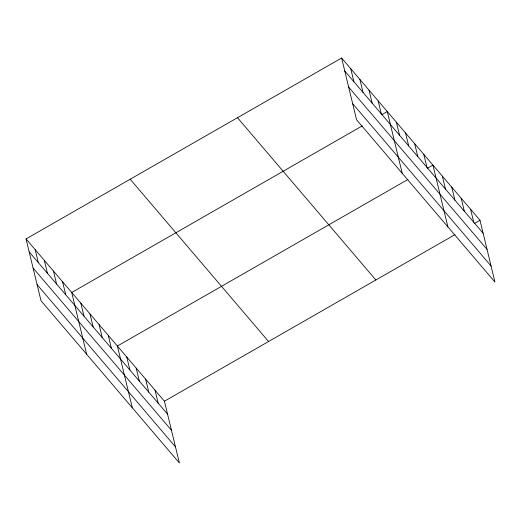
<?xml version="1.0" encoding="UTF-8"?>
<svg xmlns="http://www.w3.org/2000/svg" width="521" height="521" viewBox="0 0 521 521"><rect width="100%" height="100%" fill="white"/><g stroke="black" fill="none" stroke-linecap="round" stroke-linejoin="round"><path stroke-width="0.78" d="M26.05 238.924L164.434 401.216L179.38 462.993L40.996 300.708L26.05 238.924L341.62 58.007L480.004 220.292L494.95 282.076L356.566 119.784L341.62 58.007M362.264 125.906L71.716 292.483L86.662 354.26M381.88 114.666L387.285 111.559L402.232 173.343M407.936 179.458L117.381 346.035L132.327 407.813M427.546 168.218L432.951 165.118L447.897 226.895M164.434 401.216L454.983 234.639M474.592 223.398L480.004 220.292M344.759 70.986L483.143 233.278M348.66 87.092L487.037 249.377M352.671 103.679L491.056 265.97M237.485 117.707L375.869 279.998M130.191 179.224L268.569 341.509M29.189 251.904L167.573 414.195M33.084 268.009L171.468 430.3M37.102 284.603L175.486 446.888M470.593 209.26L473.732 222.239M461.183 198.221L464.322 211.2M451.772 187.189L454.911 200.168M442.362 176.15L445.507 189.13M423.82 154.405L426.959 167.384M414.69 143.692L417.829 156.678M405.553 132.985L408.692 145.965M396.422 122.272L399.561 135.252M378.155 100.853L381.294 113.832M369.018 90.14L372.163 103.119M359.887 79.426L363.026 92.406M350.757 68.72L353.896 81.699M155.024 390.177L158.163 403.156M145.613 379.145L148.752 392.124M136.202 368.106L139.341 381.085M126.792 357.074L129.931 370.053M108.251 335.322L111.39 348.308M99.114 324.616L102.259 337.595M89.983 313.902L93.122 326.882M80.853 303.189L83.992 316.175M62.585 281.77L65.724 294.749M53.448 271.057L56.587 284.036M44.318 260.35L47.457 273.33M35.181 249.637L38.326 262.617"/></g></svg>
